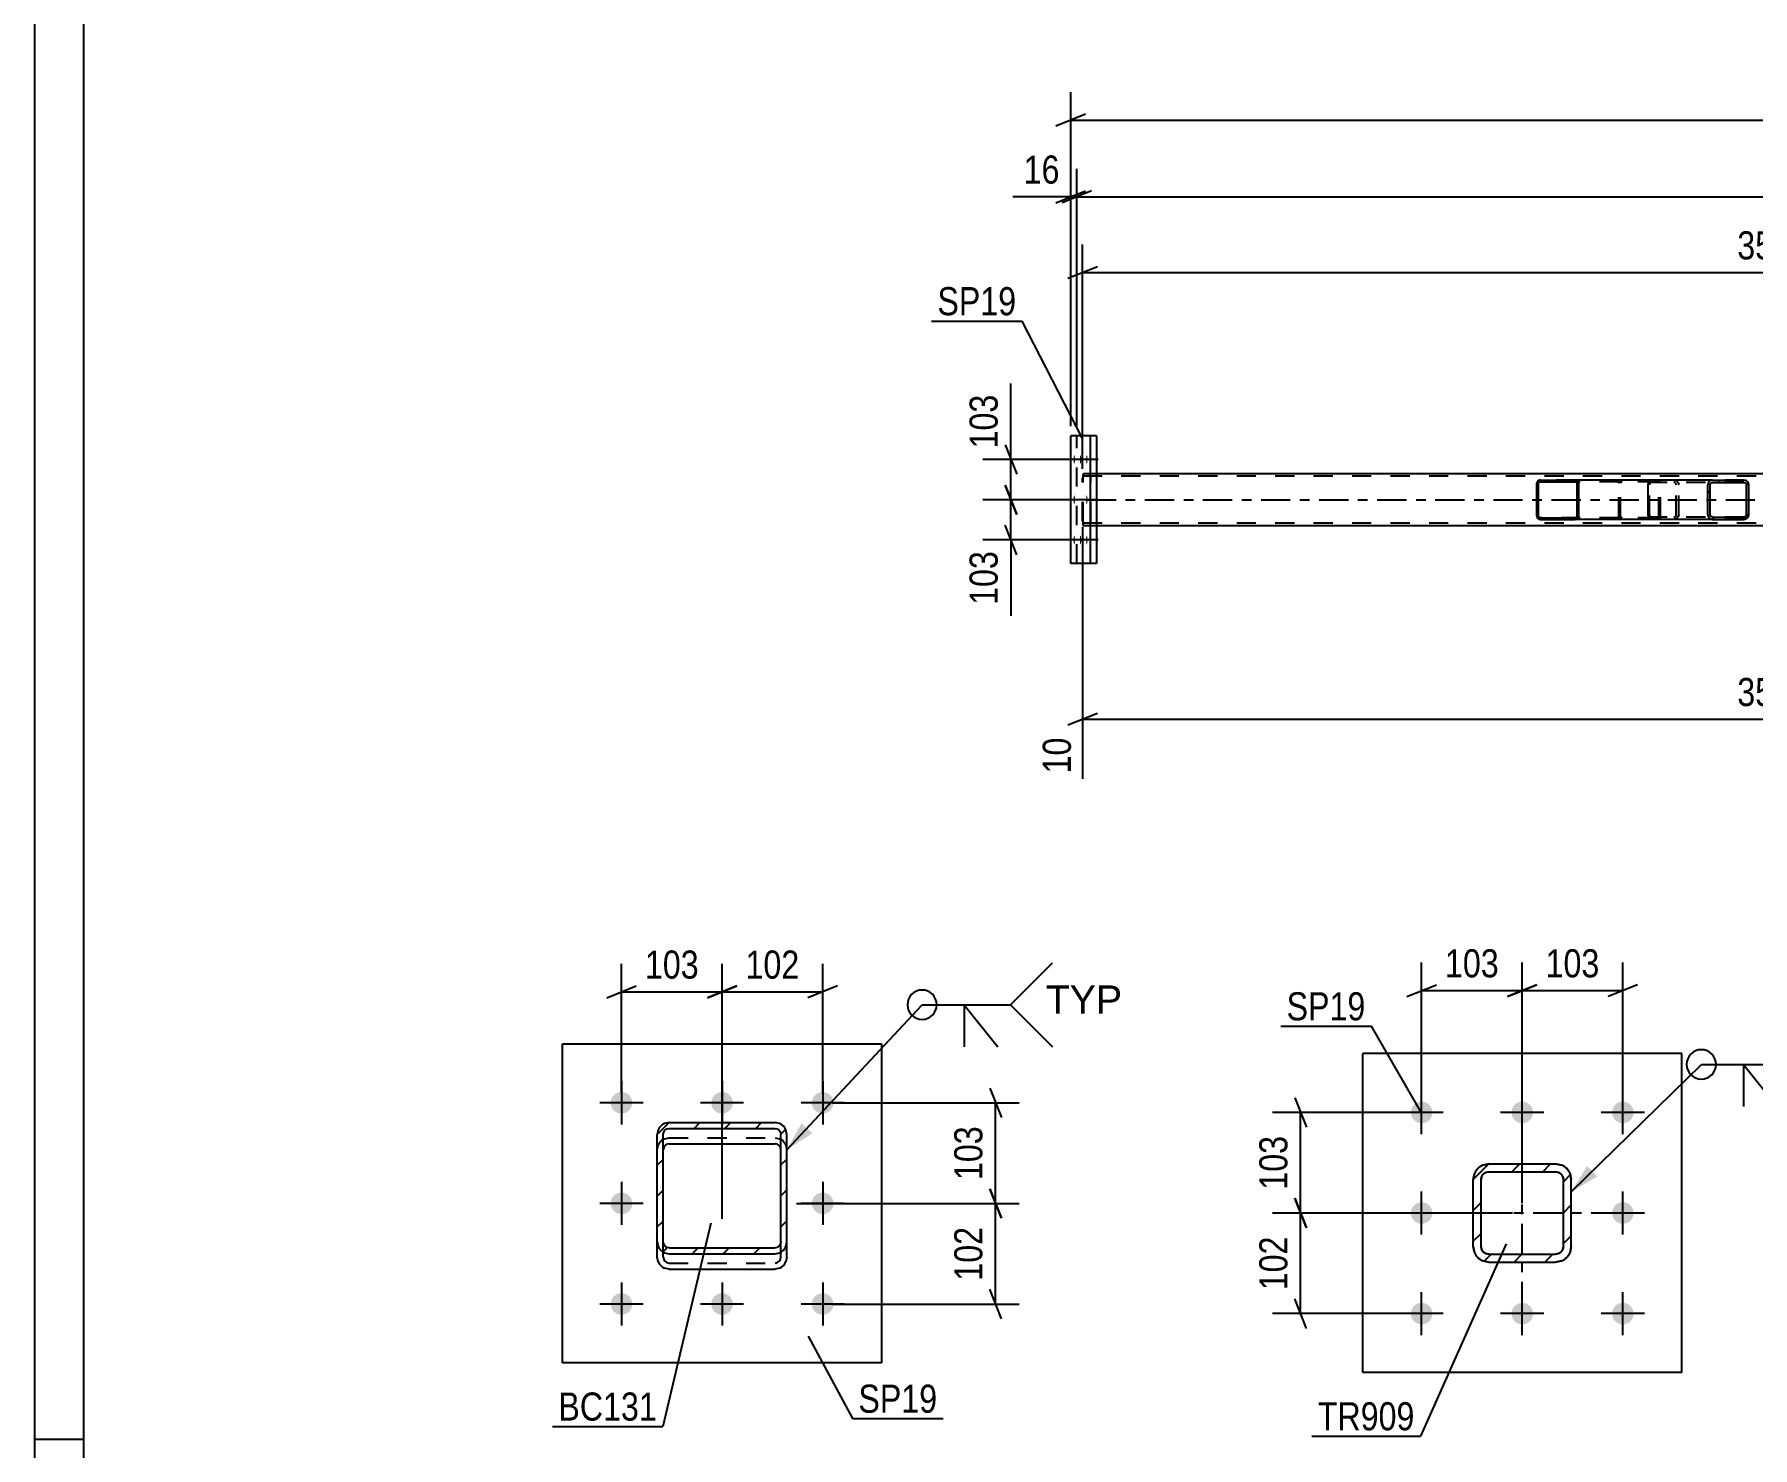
# Model space of a CAD drawing. Header units: millimetres. Extents: x 0 to 841, y 0 to 594.
# Drawn here: x 0 to 175.1, y 148.2 to 292.1 of the extents above; entities that cross this region are included whole.
import ezdxf

# ---------------------------------------------------------------- set-up
doc = ezdxf.new("R2010")
doc.units = ezdxf.units.MM
doc.linetypes.add('DXK_LINE_DOT2', pattern=[3.9198, 1.9599, -1.9599])
doc.linetypes.add('DXK_LINE_DOT3', pattern=[5.9187, 2.979, -0.9799, 0.9799, -0.9799])
doc.styles.add('Arial', font='ARIAL.TTF', dxfattribs={"height": 0.2})
doc.styles.add('Arial Narrow', font='ARIALN.TTF', dxfattribs={"height": 0.2})

# ---------------------------------------------------------------- blocks, each defined once
blk = doc.blocks.new('Unknown-814735430-1133')
at = {"color": 5, "linetype": 'Continuous'}
for p, q in [((0, 594), (0, 0)), ((5, 589), (5, 5)), ((5, 149), (0, 149))]:
    blk.add_line(p, q, dxfattribs=at)
blk = doc.blocks.new('Part-814735430-6944 - 6931')
at = {"color": 2, "linetype": 'Continuous'}
for p, q in [((167.85, 188.31), (135.35, 188.31)), ((135.35, 155.81), (135.35, 188.31)), ((167.85, 155.81), (167.85, 188.31)), ((167.85, 155.81), (135.35, 155.81))]:
    blk.add_line(p, q, dxfattribs=at)
blk = doc.blocks.new('Bolt-814735430-7050 - 6931')
at = {"linetype": 'Continuous'}
for points in [[(141.35, 181.21, -1), (141.35, 183.41, -1)], [(151.6, 181.21, -1), (151.6, 183.41, -1)], [(161.85, 181.21, -1), (161.85, 183.41, -1)], [(141.35, 170.96, -1), (141.35, 173.16, -1)], [(161.85, 170.96, -1), (161.85, 173.16, -1)], [(141.35, 160.71, -1), (141.35, 162.91, -1)], [(151.6, 160.71, -1), (151.6, 162.91, -1)], [(161.85, 160.71, -1), (161.85, 162.91, -1)]]:
    blk.add_hatch(color=1, dxfattribs=at).paths.add_polyline_path(points)
at = {"color": 1, "linetype": 'Continuous'}
for p, q in [((141.35, 180.11), (141.35, 184.51)), ((151.6, 180.11), (151.6, 184.51)), ((161.85, 180.11), (161.85, 184.51)), ((143.55, 182.31), (139.15, 182.31)), ((153.8, 182.31), (149.4, 182.31)), ((164.05, 182.31), (159.65, 182.31)), ((141.35, 169.86), (141.35, 174.26)), ((161.85, 169.86), (161.85, 174.26)), ((143.55, 172.06), (139.15, 172.06)), ((164.05, 172.06), (159.65, 172.06)), ((141.35, 159.61), (141.35, 164.01)), ((151.6, 159.61), (151.6, 164.01)), ((161.85, 159.61), (161.85, 164.01)), ((143.55, 161.81), (139.15, 161.81)), ((153.8, 161.81), (149.4, 161.81)), ((164.05, 161.81), (159.65, 161.81))]:
    blk.add_line(p, q, dxfattribs=at)
blk = doc.blocks.new('Part-814735430-7078 - 6931')
at = {"linetype": 'Continuous'}
h = blk.add_hatch(dxfattribs=at)
h.set_pattern_fill('', scale=0.7, style=0, pattern_type=0)
h.set_pattern_definition([(45, (148.196, 177.0604), (-1.57154, 1.57154), [])])
h.paths.add_polyline_path([(155, 177.06), (148.2, 177.06), (147.58, 176.94), (147.06, 176.59), (146.72, 176.07), (146.6, 175.46), (146.6, 168.66), (146.72, 168.05), (147.06, 167.53), (147.58, 167.18), (148.2, 167.06), (155, 167.06), (155.61, 167.18), (156.13, 167.53), (156.47, 168.05), (156.6, 168.66), (156.6, 175.46), (156.47, 176.07), (156.13, 176.59), (155.61, 176.94)])
h.paths.add_polyline_path([(155.74, 175.77), (155.8, 175.46), (155.8, 168.66), (155.74, 168.35), (155.56, 168.09), (155.3, 167.92), (155, 167.86), (148.2, 167.86), (147.89, 167.92), (147.63, 168.09), (147.46, 168.35), (147.4, 168.66), (147.4, 175.46), (147.46, 175.77), (147.63, 176.03), (147.89, 176.2), (148.2, 176.26), (155, 176.26), (155.3, 176.2), (155.56, 176.03)])
at = {"color": 7, "linetype": 'DXK_LINE_DOT3'}
for p, q in [((151.6, 162.06), (151.6, 182.06)), ((161.6, 172.06), (141.6, 172.06))]:
    blk.add_line(p, q, dxfattribs=at)
at = {"color": 7, "linetype": 'DXK_LINE_DOT2'}
for p, q in [((147.58, 176.94), (148.2, 177.06)), ((148.2, 177.06), (155, 177.06)), ((155, 177.06), (155.61, 176.94)), ((146.6, 175.46), (146.72, 176.07)), ((146.6, 168.66), (146.6, 175.46)), ((147.46, 175.77), (147.4, 175.46)), ((147.4, 168.66), (147.4, 175.46)), ((148.2, 176.26), (147.89, 176.2)), ((148.2, 176.26), (155, 176.26)), ((155.3, 176.2), (155, 176.26)), ((155.8, 175.46), (155.74, 175.77)), ((155.8, 168.66), (155.8, 175.46)), ((156.47, 176.07), (156.6, 175.46)), ((156.6, 168.66), (156.6, 175.46)), ((146.72, 168.05), (146.6, 168.66)), ((147.4, 168.66), (147.46, 168.35)), ((155.74, 168.35), (155.8, 168.66)), ((156.6, 168.66), (156.47, 168.05)), ((148.2, 167.06), (147.58, 167.18)), ((147.89, 167.92), (148.2, 167.86)), ((148.2, 167.86), (155, 167.86)), ((148.2, 167.06), (155, 167.06)), ((155, 167.86), (155.3, 167.92)), ((155.61, 167.18), (155, 167.06))]:
    blk.add_line(p, q, dxfattribs=at)
at = {"color": 2, "linetype": 'Continuous'}
for p, q in [((148.2, 177.06), (147.58, 176.94)), ((148.2, 177.06), (155, 177.06)), ((155.61, 176.94), (155, 177.06)), ((146.72, 176.07), (146.6, 175.46)), ((146.6, 168.66), (146.6, 175.46)), ((147.4, 175.46), (147.46, 175.77)), ((147.4, 168.66), (147.4, 175.46)), ((147.89, 176.2), (148.2, 176.26)), ((148.2, 176.26), (155, 176.26)), ((155, 176.26), (155.3, 176.2)), ((155.74, 175.77), (155.8, 175.46)), ((155.8, 168.66), (155.8, 175.46)), ((156.6, 175.46), (156.47, 176.07)), ((156.6, 168.66), (156.6, 175.46)), ((146.6, 168.66), (146.72, 168.05)), ((147.46, 168.35), (147.4, 168.66)), ((155.8, 168.66), (155.74, 168.35)), ((156.47, 168.05), (156.6, 168.66)), ((147.58, 167.18), (148.2, 167.06)), ((148.2, 167.86), (147.89, 167.92)), ((148.2, 167.86), (155, 167.86)), ((148.2, 167.06), (155, 167.06)), ((155.3, 167.92), (155, 167.86)), ((155, 167.06), (155.61, 167.18))]:
    blk.add_line(p, q, dxfattribs=at)
at = {"color": 7, "linetype": 'DXK_LINE_DOT2'}
for centre, radius, start, end in [((148.2, 175.46), 1.6, 112.5, 157.5), ((155, 175.46), 1.6, 22.5, 67.5), ((148.2, 175.46), 0.8, 112.5, 157.5), ((155, 175.46), 0.8, 22.5, 67.5), ((148.2, 168.66), 0.8, 202.5, 247.5), ((155, 168.66), 0.8, 292.5, 337.5), ((148.2, 168.66), 1.6, 202.5, 247.5), ((155, 168.66), 1.6, 292.5, 337.5)]:
    blk.add_arc(centre, radius, start, end, dxfattribs=at)
at = {"color": 2, "linetype": 'Continuous'}
for centre, radius, start, end in [((148.2, 175.46), 1.6, 112.5, 157.5), ((155, 175.46), 1.6, 22.5, 67.5), ((148.2, 175.46), 0.8, 112.5, 157.5), ((155, 175.46), 0.8, 22.5, 67.5), ((148.2, 168.66), 0.8, 202.5, 247.5), ((155, 168.66), 0.8, 292.5, 337.5), ((148.2, 168.66), 1.6, 202.5, 247.5), ((155, 168.66), 1.6, 292.5, 337.5)]:
    blk.add_arc(centre, radius, start, end, dxfattribs=at)
blk = doc.blocks.new('Part-814735430-2897 - 2738')
at = {"color": 2, "linetype": 'Continuous'}
for p, q in [((108.23, 251.23), (105.59, 251.23)), ((105.59, 238.23), (105.59, 251.23)), ((107.6, 238.23), (107.6, 251.23)), ((108.23, 251.23), (108.23, 238.23)), ((108.23, 238.23), (105.59, 238.23))]:
    blk.add_line(p, q, dxfattribs=at)
at = {"color": 7, "linetype": 'DXK_LINE_DOT2'}
blk.add_line((106.22, 238.23), (106.22, 251.23), dxfattribs=at)
blk = doc.blocks.new('Part-814735430-2899 - 2738')
at = {"linetype": 'Continuous'}
h = blk.add_hatch(dxfattribs=at)
h.set_pattern_fill('', scale=0.7, style=0, pattern_type=0)
h.set_pattern_definition([(45, (157.3194, 246.536), (-1.57154, 1.57154), [])])
h.paths.add_polyline_path([(157.35, 246.41), (157.32, 246.54), (157.25, 246.64), (157.14, 246.71), (157, 246.73), (153.43, 246.73), (153.3, 246.71), (153.19, 246.64), (153.11, 246.54), (153.09, 246.41), (153.09, 243.05), (153.11, 242.93), (153.19, 242.83), (153.3, 242.76), (153.43, 242.73), (157, 242.73), (157.14, 242.76), (157.25, 242.83), (157.32, 242.93), (157.35, 243.05)])
h.paths.add_polyline_path([(157.16, 242.99), (157.13, 242.94), (157.07, 242.91), (157, 242.89), (153.43, 242.89), (153.36, 242.91), (153.31, 242.94), (153.27, 242.99), (153.26, 243.05), (153.26, 246.41), (153.27, 246.47), (153.31, 246.53), (153.36, 246.56), (153.43, 246.57), (157, 246.57), (157.07, 246.56), (157.13, 246.53), (157.16, 246.47), (157.18, 246.41), (157.18, 243.05)])
at = {"color": 2, "linetype": 'Continuous'}
for p, q in [((153.11, 246.54), (153.09, 246.41)), ((153.09, 243.05), (153.09, 246.41)), ((153.26, 246.41), (153.27, 246.47)), ((153.26, 243.05), (153.26, 246.41)), ((153.27, 246.47), (153.31, 246.53)), ((153.43, 246.73), (153.3, 246.71)), ((153.31, 246.53), (153.36, 246.56)), ((153.36, 246.56), (153.43, 246.57)), ((153.43, 246.73), (157, 246.73)), ((153.43, 246.57), (157, 246.57)), ((164.7, 246.73), (157, 246.73)), ((157.14, 246.71), (157, 246.73)), ((157, 246.57), (157.07, 246.56)), ((157.07, 246.56), (157.13, 246.53)), ((157.13, 246.53), (157.16, 246.47)), ((157.16, 246.47), (157.18, 246.41)), ((157.18, 243.05), (157.18, 246.41)), ((157.35, 246.41), (157.32, 246.54)), ((157.35, 243.05), (157.35, 246.41)), ((153.09, 243.05), (153.11, 242.93)), ((153.27, 242.99), (153.26, 243.05)), ((153.31, 242.94), (153.27, 242.99)), ((153.3, 242.76), (153.43, 242.73)), ((153.36, 242.91), (153.31, 242.94)), ((153.43, 242.89), (153.36, 242.91)), ((153.43, 242.89), (157, 242.89)), ((153.43, 242.73), (157, 242.73)), ((157.07, 242.91), (157, 242.89)), ((157, 242.73), (157.14, 242.76)), ((164.7, 242.73), (157, 242.73)), ((157.13, 242.94), (157.07, 242.91)), ((157.16, 242.99), (157.13, 242.94)), ((157.18, 243.05), (157.16, 242.99)), ((157.32, 242.93), (157.35, 243.05))]:
    blk.add_line(p, q, dxfattribs=at)
at = {"color": 7, "linetype": 'DXK_LINE_DOT2'}
for p, q in [((157, 246.73), (153.43, 246.73)), ((165.35, 246.57), (153.43, 246.57)), ((161.44, 246.41), (161.46, 246.54)), ((161.44, 243.05), (161.44, 246.41)), ((161.62, 246.47), (161.61, 246.41)), ((161.61, 243.05), (161.61, 246.41)), ((161.66, 246.53), (161.62, 246.47)), ((161.65, 246.71), (161.78, 246.73)), ((161.66, 246.53), (161.67, 246.54)), ((161.67, 246.54), (161.71, 246.56)), ((161.71, 246.56), (161.78, 246.57)), ((165.35, 246.73), (164.7, 246.73)), ((165.35, 246.73), (165.48, 246.71)), ((165.42, 246.56), (165.35, 246.57)), ((165.47, 246.53), (165.42, 246.56)), ((165.51, 246.47), (165.47, 246.53)), ((165.52, 246.41), (165.51, 246.47)), ((165.52, 243.05), (165.52, 246.41)), ((165.67, 246.54), (165.69, 246.44)), ((165.69, 246.44), (165.69, 246.41)), ((165.69, 243.05), (165.69, 246.41)), ((165.35, 242.89), (153.43, 242.89)), ((157, 242.73), (153.43, 242.73)), ((161.46, 242.93), (161.44, 243.05)), ((161.61, 243.05), (161.62, 242.99)), ((161.62, 242.99), (161.66, 242.94)), ((161.78, 242.73), (161.65, 242.76)), ((161.66, 242.94), (161.67, 242.93)), ((161.67, 242.93), (161.71, 242.91)), ((161.71, 242.91), (161.78, 242.89)), ((165.35, 242.73), (164.7, 242.73)), ((165.35, 242.89), (165.42, 242.91)), ((165.48, 242.76), (165.35, 242.73)), ((165.42, 242.91), (165.47, 242.94)), ((165.47, 242.94), (165.51, 242.99)), ((165.51, 242.99), (165.52, 243.05)), ((165.69, 243.03), (165.67, 242.93)), ((165.69, 243.05), (165.69, 243.03))]:
    blk.add_line(p, q, dxfattribs=at)
at = {"color": 2, "linetype": 'Continuous'}
for centre, start, end in [((153.42, 246.4), 110.7583, 155.68), ((157.02, 246.4), 24.32, 69.2417), ((153.42, 243.07), 204.32, 249.2417), ((157.02, 243.07), 290.7583, 335.68)]:
    blk.add_arc(centre, 0.331, start, end, dxfattribs=at)
at = {"color": 7, "linetype": 'DXK_LINE_DOT2'}
for centre, start, end in [((161.77, 246.4), 110.7583, 155.6801), ((165.37, 246.4), 24.3199, 69.2417), ((161.77, 243.07), 204.3199, 249.2417), ((165.37, 243.07), 290.7583, 335.6801)]:
    blk.add_arc(centre, 0.331, start, end, dxfattribs=at)
blk = doc.blocks.new('Part-814735430-2900 - 2738')
at = {"linetype": 'Continuous'}
h = blk.add_hatch(dxfattribs=at)
h.set_pattern_fill('', scale=0.7, style=0, pattern_type=0)
h.set_pattern_definition([(45, (174.6518, 246.4372), (-1.57154, 1.57154), [])])
h.paths.add_polyline_path([(174.69, 246.25), (174.65, 246.44), (174.54, 246.59), (174.38, 246.7), (174.19, 246.73), (171, 246.73), (170.81, 246.7), (170.65, 246.59), (170.54, 246.44), (170.5, 246.25), (170.5, 243.21), (170.54, 243.03), (170.65, 242.87), (170.81, 242.77), (171, 242.73), (174.19, 242.73), (174.38, 242.77), (174.54, 242.87), (174.65, 243.03), (174.69, 243.21)])
h.paths.add_polyline_path([(174.42, 243.12), (174.37, 243.04), (174.28, 242.99), (174.19, 242.97), (171, 242.97), (170.91, 242.99), (170.83, 243.04), (170.77, 243.12), (170.75, 243.21), (170.75, 246.25), (170.77, 246.35), (170.83, 246.42), (170.91, 246.48), (171, 246.49), (174.19, 246.49), (174.28, 246.48), (174.37, 246.42), (174.42, 246.35), (174.44, 246.25), (174.44, 243.21)])
at = {"color": 2, "linetype": 'Continuous'}
for p, q in [((164.43, 246.25), (164.45, 246.44)), ((164.43, 243.21), (164.43, 246.25)), ((164.45, 246.44), (164.51, 246.59)), ((164.51, 246.59), (164.6, 246.7)), ((164.6, 246.7), (164.7, 246.73)), ((171, 246.73), (164.7, 246.73)), ((170.54, 246.44), (170.5, 246.25)), ((170.5, 243.21), (170.5, 246.25)), ((170.75, 246.25), (170.77, 246.35)), ((170.75, 243.21), (170.75, 246.25)), ((170.77, 246.35), (170.83, 246.42)), ((171, 246.73), (170.81, 246.7)), ((170.83, 246.42), (170.91, 246.48)), ((170.91, 246.48), (171, 246.49)), ((171, 246.73), (174.19, 246.73)), ((171, 246.49), (174.19, 246.49)), ((174.38, 246.7), (174.19, 246.73)), ((174.19, 246.49), (174.28, 246.48)), ((174.28, 246.48), (174.37, 246.42)), ((174.37, 246.42), (174.42, 246.35)), ((174.42, 246.35), (174.44, 246.25)), ((174.44, 243.21), (174.44, 246.25)), ((174.69, 246.25), (174.65, 246.44)), ((174.69, 243.21), (174.69, 246.25)), ((164.45, 243.03), (164.43, 243.21)), ((164.51, 242.87), (164.45, 243.03)), ((164.6, 242.77), (164.51, 242.87)), ((164.7, 242.73), (164.6, 242.77)), ((171, 242.73), (164.7, 242.73)), ((170.5, 243.21), (170.54, 243.03)), ((170.77, 243.12), (170.75, 243.21)), ((170.83, 243.04), (170.77, 243.12)), ((170.81, 242.77), (171, 242.73)), ((170.91, 242.99), (170.83, 243.04)), ((171, 242.97), (170.91, 242.99)), ((171, 242.97), (174.19, 242.97)), ((171, 242.73), (174.19, 242.73)), ((174.28, 242.99), (174.19, 242.97)), ((174.19, 242.73), (174.38, 242.77)), ((174.37, 243.04), (174.28, 242.99)), ((174.42, 243.12), (174.37, 243.04)), ((174.44, 243.21), (174.42, 243.12)), ((174.65, 243.03), (174.69, 243.21))]:
    blk.add_line(p, q, dxfattribs=at)
at = {"color": 7, "linetype": 'DXK_LINE_DOT2'}
for p, q in [((164.58, 246.35), (164.57, 246.25)), ((164.57, 243.21), (164.57, 246.25)), ((164.61, 246.42), (164.58, 246.35)), ((164.65, 246.48), (164.61, 246.42)), ((164.7, 246.49), (164.65, 246.48)), ((174.19, 246.49), (164.7, 246.49)), ((165.69, 246.49), (165.69, 246.73)), ((167.04, 246.73), (167.23, 246.7)), ((167.13, 246.48), (167.04, 246.49)), ((167.21, 246.42), (167.13, 246.48)), ((167.27, 246.35), (167.21, 246.42)), ((167.29, 246.25), (167.27, 246.35)), ((167.29, 243.21), (167.29, 246.25)), ((167.5, 246.44), (167.54, 246.25)), ((167.54, 243.21), (167.54, 246.25)), ((174.19, 246.73), (171, 246.73)), ((164.57, 243.21), (164.58, 243.12)), ((164.58, 243.12), (164.61, 243.04)), ((164.61, 243.04), (164.65, 242.99)), ((164.65, 242.99), (164.7, 242.97)), ((174.19, 242.97), (164.7, 242.97)), ((165.69, 242.73), (165.69, 242.97)), ((167.04, 242.97), (167.13, 242.99)), ((167.23, 242.77), (167.04, 242.73)), ((167.13, 242.99), (167.21, 243.04)), ((167.21, 243.04), (167.27, 243.12)), ((167.27, 243.12), (167.29, 243.21)), ((167.54, 243.21), (167.5, 243.03)), ((174.19, 242.73), (171, 242.73))]:
    blk.add_line(p, q, dxfattribs=at)
for centre, start, end in [((167.05, 246.24), 23.8494, 68.8059), ((167.05, 243.23), 291.1941, 336.1506)]:
    blk.add_arc(centre, 0.492, start, end, dxfattribs=at)
at = {"color": 2, "linetype": 'Continuous'}
for centre, start, end in [((170.99, 246.24), 111.1941, 156.1506), ((174.2, 246.24), 23.8494, 68.8059), ((170.99, 243.23), 203.8494, 248.8059), ((174.2, 243.23), 291.1941, 336.1506)]:
    blk.add_arc(centre, 0.492, start, end, dxfattribs=at)
blk = doc.blocks.new('Part-814735430-2967 - 2738')
at = {"color": 7, "linetype": 'DXK_LINE_DOT2'}
for p, q in [((106.82, 247.08), (106.81, 246.89)), ((106.81, 242.57), (106.81, 246.89)), ((106.83, 247.23), (106.82, 247.08)), ((106.86, 247.34), (106.83, 247.23)), ((106.85, 246.99), (106.86, 247.06)), ((106.85, 246.89), (106.85, 246.99)), ((106.85, 242.57), (106.85, 246.89)), ((106.89, 247.37), (106.86, 247.34)), ((106.86, 247.06), (106.87, 247.12)), ((106.87, 247.12), (106.89, 247.13)), ((108.23, 247.37), (106.89, 247.37)), ((771.23, 247.13), (106.89, 247.13)), ((107.59, 247.34), (107.56, 247.37)), ((107.56, 247.13), (107.58, 247.12)), ((107.58, 247.12), (107.59, 247.06)), ((107.62, 247.23), (107.59, 247.34)), ((107.59, 247.06), (107.6, 246.99)), ((107.6, 246.92), (107.6, 246.99)), ((107.6, 246.89), (107.6, 246.92)), ((107.6, 242.57), (107.6, 246.89)), ((107.63, 247.08), (107.62, 247.23)), ((107.64, 246.89), (107.63, 247.08)), ((107.64, 242.57), (107.64, 246.89)), ((106.81, 242.57), (106.82, 242.39)), ((106.82, 242.39), (106.83, 242.23)), ((106.83, 242.23), (106.86, 242.13)), ((106.85, 242.48), (106.85, 242.57)), ((106.86, 242.4), (106.85, 242.48)), ((106.87, 242.35), (106.86, 242.4)), ((106.86, 242.13), (106.89, 242.09)), ((106.89, 242.33), (106.87, 242.35)), ((771.23, 242.33), (106.89, 242.33)), ((108.23, 242.09), (106.89, 242.09)), ((107.58, 242.35), (107.56, 242.33)), ((107.56, 242.09), (107.59, 242.13)), ((107.59, 242.4), (107.58, 242.35)), ((107.6, 242.48), (107.59, 242.4)), ((107.59, 242.13), (107.62, 242.23)), ((107.6, 242.57), (107.6, 242.48)), ((107.62, 242.23), (107.63, 242.39)), ((107.63, 242.39), (107.64, 242.57))]:
    blk.add_line(p, q, dxfattribs=at)
at = {"color": 2, "linetype": 'Continuous'}
for p, q in [((246.71, 247.37), (108.23, 247.37)), ((246.71, 242.09), (108.23, 242.09))]:
    blk.add_line(p, q, dxfattribs=at)
at = {"color": 7, "linetype": 'DXK_LINE_DOT3'}
blk.add_line((107.23, 244.73), (771.23, 244.73), dxfattribs=at)
blk = doc.blocks.new('Bolt-814735430-3014 - 2738')
at = {"linetype": 'Continuous'}
for points in [[(106.03, 248.83), (106.02, 248.74), (106.02, 248.65), (106.01, 248.57), (106, 248.51), (105.99, 248.45), (105.98, 248.42), (105.96, 248.4), (105.95, 248.4), (105.94, 248.42), (105.92, 248.45), (105.91, 248.51), (105.9, 248.57), (105.9, 248.65), (105.89, 248.74), (105.89, 248.83), (105.89, 248.93), (105.9, 249.01), (105.9, 249.09), (105.91, 249.16), (105.92, 249.21), (105.94, 249.25), (105.95, 249.27), (105.96, 249.27), (105.98, 249.25), (105.99, 249.21), (106, 249.16), (106.01, 249.09), (106.02, 249.01), (106.02, 248.93)], [(106.66, 248.83), (106.66, 248.74), (106.66, 248.65), (106.65, 248.57), (106.64, 248.51), (106.63, 248.45), (106.61, 248.42), (106.6, 248.4), (106.59, 248.4), (106.57, 248.42), (106.56, 248.45), (106.55, 248.51), (106.54, 248.57), (106.53, 248.65), (106.53, 248.74), (106.53, 248.83), (106.53, 248.93), (106.53, 249.01), (106.54, 249.09), (106.55, 249.16), (106.56, 249.21), (106.57, 249.25), (106.59, 249.27), (106.6, 249.27), (106.61, 249.25), (106.63, 249.21), (106.64, 249.16), (106.65, 249.09), (106.66, 249.01), (106.66, 248.93)], [(107.3, 248.83), (107.3, 248.74), (107.29, 248.65), (107.28, 248.57), (107.28, 248.51), (107.26, 248.45), (107.25, 248.42), (107.24, 248.4), (107.22, 248.4), (107.21, 248.42), (107.2, 248.45), (107.18, 248.51), (107.17, 248.57), (107.17, 248.65), (107.16, 248.74), (107.16, 248.83), (107.16, 248.93), (107.17, 249.01), (107.17, 249.09), (107.18, 249.16), (107.2, 249.21), (107.21, 249.25), (107.22, 249.27), (107.24, 249.27), (107.25, 249.25), (107.26, 249.21), (107.28, 249.16), (107.28, 249.09), (107.29, 249.01), (107.3, 248.93)], [(106.03, 244.73), (106.02, 244.64), (106.02, 244.55), (106.01, 244.47), (106, 244.41), (105.99, 244.35), (105.98, 244.32), (105.96, 244.3), (105.95, 244.3), (105.94, 244.32), (105.92, 244.35), (105.91, 244.41), (105.9, 244.47), (105.9, 244.55), (105.89, 244.64), (105.89, 244.73), (105.89, 244.83), (105.9, 244.91), (105.9, 244.99), (105.91, 245.06), (105.92, 245.11), (105.94, 245.15), (105.95, 245.17), (105.96, 245.17), (105.98, 245.15), (105.99, 245.11), (106, 245.06), (106.01, 244.99), (106.02, 244.91), (106.02, 244.83)], [(107.3, 244.73), (107.3, 244.64), (107.29, 244.55), (107.28, 244.47), (107.28, 244.41), (107.26, 244.35), (107.25, 244.32), (107.24, 244.3), (107.22, 244.3), (107.21, 244.32), (107.2, 244.35), (107.18, 244.41), (107.17, 244.47), (107.17, 244.55), (107.16, 244.64), (107.16, 244.73), (107.16, 244.83), (107.17, 244.91), (107.17, 244.99), (107.18, 245.06), (107.2, 245.11), (107.21, 245.15), (107.22, 245.17), (107.24, 245.17), (107.25, 245.15), (107.26, 245.11), (107.28, 245.06), (107.28, 244.99), (107.29, 244.91), (107.3, 244.83)], [(106.03, 240.63), (106.02, 240.54), (106.02, 240.45), (106.01, 240.37), (106, 240.31), (105.99, 240.25), (105.98, 240.22), (105.96, 240.2), (105.95, 240.2), (105.94, 240.22), (105.92, 240.25), (105.91, 240.31), (105.9, 240.37), (105.9, 240.45), (105.89, 240.54), (105.89, 240.63), (105.89, 240.73), (105.9, 240.81), (105.9, 240.89), (105.91, 240.96), (105.92, 241.01), (105.94, 241.05), (105.95, 241.07), (105.96, 241.07), (105.98, 241.05), (105.99, 241.01), (106, 240.96), (106.01, 240.89), (106.02, 240.81), (106.02, 240.73)], [(106.66, 240.63), (106.66, 240.54), (106.66, 240.45), (106.65, 240.37), (106.64, 240.31), (106.63, 240.25), (106.61, 240.22), (106.6, 240.2), (106.59, 240.2), (106.57, 240.22), (106.56, 240.25), (106.55, 240.31), (106.54, 240.37), (106.53, 240.45), (106.53, 240.54), (106.53, 240.63), (106.53, 240.73), (106.53, 240.81), (106.54, 240.89), (106.55, 240.96), (106.56, 241.01), (106.57, 241.05), (106.59, 241.07), (106.6, 241.07), (106.61, 241.05), (106.63, 241.01), (106.64, 240.96), (106.65, 240.89), (106.66, 240.81), (106.66, 240.73)], [(107.3, 240.63), (107.3, 240.54), (107.29, 240.45), (107.28, 240.37), (107.28, 240.31), (107.26, 240.25), (107.25, 240.22), (107.24, 240.2), (107.22, 240.2), (107.21, 240.22), (107.2, 240.25), (107.18, 240.31), (107.17, 240.37), (107.17, 240.45), (107.16, 240.54), (107.16, 240.63), (107.16, 240.73), (107.17, 240.81), (107.17, 240.89), (107.18, 240.96), (107.2, 241.01), (107.21, 241.05), (107.22, 241.07), (107.24, 241.07), (107.25, 241.05), (107.26, 241.01), (107.28, 240.96), (107.28, 240.89), (107.29, 240.81), (107.3, 240.73)]]:
    blk.add_hatch(color=1, dxfattribs=at).paths.add_polyline_path(points)
at = {"color": 1, "linetype": 'Continuous'}
for p, q in [((107.1, 248.83), (103.82, 248.83)), ((107.74, 248.83), (104.46, 248.83)), ((108.38, 248.83), (105.1, 248.83)), ((107.1, 244.73), (103.82, 244.73)), ((108.38, 244.73), (105.1, 244.73)), ((107.1, 240.63), (103.82, 240.63)), ((107.74, 240.63), (104.46, 240.63)), ((108.38, 240.63), (105.1, 240.63))]:
    blk.add_line(p, q, dxfattribs=at)
blk = doc.blocks.new('Bolt-814735430-12525 - 12405')
at = {"linetype": 'Continuous'}
for points in [[(59.82, 182.19, -1), (59.82, 184.39, -1)], [(70.07, 182.19, -1), (70.07, 184.39, -1)], [(80.32, 182.19, -1), (80.32, 184.39, -1)], [(59.82, 171.94, -1), (59.82, 174.14, -1)], [(80.32, 171.94, -1), (80.32, 174.14, -1)], [(59.82, 161.69, -1), (59.82, 163.89, -1)], [(70.07, 161.69, -1), (70.07, 163.89, -1)], [(80.32, 161.69, -1), (80.32, 163.89, -1)]]:
    blk.add_hatch(color=1, dxfattribs=at).paths.add_polyline_path(points)
at = {"color": 1, "linetype": 'Continuous'}
for p, q in [((59.82, 185.49), (59.82, 181.09)), ((70.07, 185.49), (70.07, 181.09)), ((80.32, 185.49), (80.32, 181.09)), ((62.02, 183.29), (57.62, 183.29)), ((72.27, 183.29), (67.87, 183.29)), ((82.52, 183.29), (78.12, 183.29)), ((59.82, 175.24), (59.82, 170.84)), ((80.32, 175.24), (80.32, 170.84)), ((62.02, 173.04), (57.62, 173.04)), ((82.52, 173.04), (78.12, 173.04)), ((59.82, 164.99), (59.82, 160.59)), ((70.07, 164.99), (70.07, 160.59)), ((80.32, 164.99), (80.32, 160.59)), ((62.02, 162.79), (57.62, 162.79)), ((72.27, 162.79), (67.87, 162.79)), ((82.52, 162.79), (78.12, 162.79))]:
    blk.add_line(p, q, dxfattribs=at)
blk = doc.blocks.new('Part-814735430-12421 - 12405')
at = {"linetype": 'Continuous'}
h = blk.add_hatch(dxfattribs=at)
h.set_pattern_fill('', scale=0.7, style=0, pattern_type=0)
h.set_pattern_definition([(45, (64.674, 181.2724), (-1.57154, 1.57154), [])])
h.paths.add_polyline_path([(75.47, 181.27), (64.67, 181.27), (64.21, 181.18), (63.83, 180.92), (63.57, 180.52), (63.47, 180.06), (63.47, 169.13), (63.57, 168.66), (63.83, 168.27), (64.21, 168), (64.67, 167.91), (75.47, 167.91), (75.93, 168), (76.32, 168.27), (76.58, 168.66), (76.67, 169.13), (76.67, 180.06), (76.58, 180.52), (76.32, 180.92), (75.93, 181.18)])
h.paths.add_polyline_path([(76.03, 180.29), (76.07, 180.06), (76.07, 169.13), (76.03, 168.89), (75.9, 168.7), (75.7, 168.56), (75.47, 168.52), (64.67, 168.52), (64.44, 168.56), (64.25, 168.7), (64.12, 168.89), (64.07, 169.13), (64.07, 180.06), (64.12, 180.29), (64.25, 180.49), (64.44, 180.62), (64.67, 180.67), (75.47, 180.67), (75.7, 180.62), (75.9, 180.49)])
at = {"color": 2, "linetype": 'Continuous'}
for p, q in [((63.57, 180.52), (63.47, 180.06)), ((64.12, 180.29), (64.25, 180.49)), ((64.67, 181.27), (64.21, 181.18)), ((64.25, 180.49), (64.44, 180.62)), ((64.44, 180.62), (64.67, 180.67)), ((64.67, 181.27), (75.47, 181.27)), ((64.67, 180.67), (75.47, 180.67)), ((75.93, 181.18), (75.47, 181.27)), ((75.47, 180.67), (75.7, 180.62)), ((75.7, 180.62), (75.9, 180.49)), ((75.9, 180.49), (76.03, 180.29)), ((76.67, 180.06), (76.58, 180.52)), ((63.47, 169.13), (63.47, 180.06)), ((64.07, 180.06), (64.12, 180.29)), ((64.07, 169.13), (64.07, 180.06)), ((64.12, 178.73), (64.07, 178.5)), ((64.25, 178.93), (64.12, 178.73)), ((64.44, 179.06), (64.25, 178.93)), ((64.67, 179.11), (64.44, 179.06)), ((64.67, 179.11), (75.47, 179.11)), ((75.7, 179.06), (75.47, 179.11)), ((75.9, 178.93), (75.7, 179.06)), ((76.03, 178.73), (75.9, 178.93)), ((76.03, 180.29), (76.07, 180.06)), ((76.07, 178.5), (76.03, 178.73)), ((76.07, 169.13), (76.07, 180.06)), ((76.67, 169.13), (76.67, 180.06)), ((63.47, 167.57), (63.47, 169.13)), ((63.47, 169.13), (63.57, 168.66)), ((64.12, 168.89), (64.07, 169.13)), ((64.25, 168.7), (64.12, 168.89)), ((64.44, 168.56), (64.25, 168.7)), ((64.67, 168.52), (64.44, 168.56)), ((64.67, 168.52), (75.47, 168.52)), ((75.7, 168.56), (75.47, 168.52)), ((75.9, 168.7), (75.7, 168.56)), ((76.03, 168.89), (75.9, 168.7)), ((76.07, 169.13), (76.03, 168.89)), ((76.58, 168.66), (76.67, 169.13)), ((76.67, 167.57), (76.67, 169.13)), ((63.57, 167.1), (63.47, 167.57)), ((64.21, 168), (64.67, 167.91)), ((64.67, 166.35), (64.21, 166.45)), ((64.67, 167.91), (75.47, 167.91)), ((64.67, 166.35), (75.47, 166.35)), ((75.47, 167.91), (75.93, 168)), ((75.93, 166.45), (75.47, 166.35)), ((76.67, 167.57), (76.58, 167.1))]:
    blk.add_line(p, q, dxfattribs=at)
at = {"color": 7, "linetype": 'DXK_LINE_DOT2'}
for p, q in [((63.47, 169.13), (63.47, 180.06)), ((63.47, 178.5), (63.57, 178.97)), ((64.07, 167.57), (64.07, 180.06)), ((64.21, 179.62), (64.67, 179.72)), ((64.67, 179.72), (75.47, 179.72)), ((75.47, 179.72), (75.93, 179.62)), ((76.07, 167.57), (76.07, 180.06)), ((76.58, 178.97), (76.67, 178.5)), ((76.67, 169.13), (76.67, 180.06)), ((64.07, 167.57), (64.12, 167.34)), ((64.12, 167.34), (64.25, 167.14)), ((64.25, 167.14), (64.44, 167.01)), ((64.44, 167.01), (64.67, 166.96)), ((64.67, 166.96), (75.47, 166.96)), ((75.47, 166.96), (75.7, 167.01)), ((75.7, 167.01), (75.9, 167.14)), ((75.9, 167.14), (76.03, 167.34)), ((76.03, 167.34), (76.07, 167.57))]:
    blk.add_line(p, q, dxfattribs=at)
at = {"color": 7, "linetype": 'DXK_LINE_DOT3'}
blk.add_line((70.07, 171.48), (70.07, 174.59), dxfattribs=at)
at = {"color": 2, "linetype": 'Continuous'}
for centre, start, end in [((64.68, 180.07), 112.8504, 157.8474), ((75.46, 180.07), 22.1526, 67.1496), ((64.68, 169.12), 202.1526, 247.1496), ((75.46, 169.12), 292.8504, 337.8474), ((64.68, 167.56), 202.1526, 247.1496), ((75.46, 167.56), 292.8504, 337.8474)]:
    blk.add_arc(centre, 1.21, start, end, dxfattribs=at)
at = {"color": 7, "linetype": 'DXK_LINE_DOT2'}
for centre, start, end in [((64.68, 178.51), 112.8504, 157.8474), ((75.46, 178.51), 22.1526, 67.1496)]:
    blk.add_arc(centre, 1.21, start, end, dxfattribs=at)
blk = doc.blocks.new('Part-814735430-12425 - 12405')
at = {"color": 2, "linetype": 'Continuous'}
for p, q in [((53.82, 156.79), (53.82, 189.29)), ((53.82, 189.29), (86.32, 189.29)), ((86.32, 189.29), (86.32, 156.79)), ((86.32, 156.79), (53.82, 156.79))]:
    blk.add_line(p, q, dxfattribs=at)
blk = doc.blocks.new('StraightDimension-814735430-7132 - 6931')
at = {"color": 7, "linetype": 'Continuous'}
for p, q in [((141.35, 183.31), (141.35, 197.57)), ((151.6, 173.06), (151.6, 197.57)), ((139.85, 194.12), (142.85, 195.32)), ((141.35, 194.72), (151.6, 194.72)), ((153.1, 195.32), (150.1, 194.12))]:
    blk.add_line(p, q, dxfattribs=at)
at = {"color": 0}
blk.add_wipeout([(149.81, 195.47), (149.81, 199.67), (143.13, 199.67), (143.13, 195.47)], dxfattribs=at)
at = {"color": 3, "style": 'Arial Narrow'}
blk.add_text('103', height=2.863, dxfattribs=at).set_placement((143.73, 196.07))
blk = doc.blocks.new('StraightDimension-814735430-7114 - 6931')
at = {"color": 7, "linetype": 'Continuous'}
for p, q in [((140.35, 182.31), (126.17, 182.31)), ((128.42, 183.81), (129.62, 180.81)), ((129.02, 172.06), (129.02, 182.31)), ((129.62, 170.56), (128.42, 173.56)), ((150.6, 172.06), (126.17, 172.06))]:
    blk.add_line(p, q, dxfattribs=at)
at = {"color": 0}
blk.add_wipeout([(128.27, 180.53), (124.07, 180.53), (124.07, 173.84), (128.27, 173.84)], dxfattribs=at)
at = {"color": 3, "style": 'Arial Narrow'}
blk.add_text('103', height=2.863, rotation=90.0002, dxfattribs=at).set_placement((127.67, 174.44))
blk = doc.blocks.new('StraightDimension-814735430-7097 - 6931')
at = {"color": 7, "linetype": 'Continuous'}
for p, q in [((128.42, 173.56), (129.62, 170.56)), ((150.6, 172.06), (126.17, 172.06)), ((129.02, 161.81), (129.02, 172.06)), ((129.62, 160.31), (128.42, 163.31)), ((140.35, 161.81), (126.17, 161.81))]:
    blk.add_line(p, q, dxfattribs=at)
at = {"color": 0}
blk.add_wipeout([(128.27, 170.28), (124.07, 170.28), (124.07, 163.59), (128.27, 163.59)], dxfattribs=at)
at = {"color": 3, "style": 'Arial Narrow'}
blk.add_text('102', height=2.863, rotation=90.0002, dxfattribs=at).set_placement((127.67, 164.19))
blk = doc.blocks.new('StraightDimension-814735430-7149 - 6931')
at = {"color": 7, "linetype": 'Continuous'}
for p, q in [((151.6, 173.06), (151.6, 197.57)), ((161.85, 183.31), (161.85, 197.57)), ((150.1, 194.12), (153.1, 195.32)), ((151.6, 194.72), (161.85, 194.72)), ((163.35, 195.32), (160.35, 194.12))]:
    blk.add_line(p, q, dxfattribs=at)
at = {"color": 0}
blk.add_wipeout([(160.06, 195.47), (160.06, 199.67), (153.38, 199.67), (153.38, 195.47)], dxfattribs=at)
at = {"color": 3, "style": 'Arial Narrow'}
blk.add_text('103', height=2.863, dxfattribs=at).set_placement((153.98, 196.07))
blk = doc.blocks.new('StraightDimension-814735430-3119 - 2738')
at = {"color": 7, "linetype": 'Continuous'}
for p, q in [((105.59, 248.83), (96.65, 248.83)), ((98.9, 250.33), (100.1, 247.33)), ((99.5, 244.73), (99.5, 248.83)), ((100.1, 243.23), (98.9, 246.23)), ((104.96, 244.73), (96.65, 244.73))]:
    blk.add_line(p, q, dxfattribs=at)
at = {"color": 0}
blk.add_wipeout([(98.75, 256.04), (94.55, 256.04), (94.55, 249.36), (98.75, 249.36)], dxfattribs=at)
at = {"color": 7, "linetype": 'Continuous'}
blk.add_line((99.5, 248.83), (99.5, 256.57), dxfattribs=at)
blk.add_line((99.5, 248.83), (99.5, 256.57), dxfattribs=at)
at = {"color": 3, "style": 'Arial Narrow'}
blk.add_text('103', height=2.863, rotation=90.0002, dxfattribs=at).set_placement((98.15, 249.96))
blk = doc.blocks.new('StraightDimension-814735430-3106 - 2738')
at = {"color": 7, "linetype": 'Continuous'}
for p, q in [((98.9, 246.23), (100.1, 243.23)), ((104.96, 244.73), (96.65, 244.73)), ((99.5, 240.63), (99.5, 244.73)), ((100.1, 239.13), (98.9, 242.13)), ((105.59, 240.63), (96.65, 240.63))]:
    blk.add_line(p, q, dxfattribs=at)
at = {"color": 0}
blk.add_wipeout([(98.75, 240.11), (94.55, 240.11), (94.55, 233.42), (98.75, 233.42)], dxfattribs=at)
at = {"color": 7, "linetype": 'Continuous'}
blk.add_line((99.5, 240.63), (99.5, 232.9), dxfattribs=at)
blk.add_line((99.5, 240.63), (99.5, 232.9), dxfattribs=at)
at = {"color": 3, "style": 'Arial Narrow'}
blk.add_text('103', height=2.863, rotation=90.0002, dxfattribs=at).set_placement((98.15, 234.02))
blk = doc.blocks.new('StraightDimension-814735430-3152 - 2738')
at = {"color": 7, "linetype": 'Continuous'}
for p, q in [((105.59, 252.23), (105.59, 286.26)), ((107.09, 284.01), (104.09, 282.81)), ((105.59, 283.41), (782.09, 283.41))]:
    blk.add_line(p, q, dxfattribs=at)
blk = doc.blocks.new('StraightDimension-814735430-7458 - 2738')
at = {"color": 7, "linetype": 'Continuous'}
for p, q in [((106.22, 252.23), (106.22, 278.44)), ((107.72, 276.19), (104.72, 274.99)), ((106.22, 275.59), (781.45, 275.59))]:
    blk.add_line(p, q, dxfattribs=at)
blk = doc.blocks.new('StraightDimension-814735430-7459 - 2738')
at = {"color": 7, "linetype": 'Continuous'}
for p, q in [((105.59, 252.23), (105.59, 278.44)), ((106.22, 252.23), (106.22, 278.44)), ((104.09, 274.99), (107.09, 276.19)), ((107.72, 276.19), (104.72, 274.99)), ((105.59, 275.59), (106.22, 275.59))]:
    blk.add_line(p, q, dxfattribs=at)
at = {"color": 0}
blk.add_wipeout([(105.06, 276.34), (105.06, 280.54), (100.2, 280.54), (100.2, 276.34)], dxfattribs=at)
at = {"color": 7, "linetype": 'Continuous'}
blk.add_line((105.59, 275.59), (99.68, 275.59), dxfattribs=at)
blk.add_line((105.59, 275.59), (99.68, 275.59), dxfattribs=at)
at = {"color": 3, "style": 'Arial Narrow'}
blk.add_text('16', height=2.863, dxfattribs=at).set_placement((100.8, 276.94))
blk = doc.blocks.new('StraightDimension-814735430-12800 - 2738')
at = {"color": 7, "linetype": 'Continuous'}
for p, q in [((106.81, 247.89), (106.81, 270.72)), ((247.51, 256.77), (247.51, 270.72)), ((108.31, 268.47), (105.31, 267.27)), ((106.81, 267.87), (247.51, 267.87)), ((246.01, 267.27), (249.01, 268.47))]:
    blk.add_line(p, q, dxfattribs=at)
at = {"color": 0}
blk.add_wipeout([(181.42, 268.62), (181.42, 272.82), (172.91, 272.82), (172.91, 268.62)], dxfattribs=at)
at = {"color": 3, "style": 'Arial Narrow'}
blk.add_text('3518', height=2.863, dxfattribs=at).set_placement((173.51, 269.22))
blk = doc.blocks.new('StraightDimension-814735430-12888 - 2738')
at = {"color": 7, "linetype": 'Continuous'}
for p, q in [((106.81, 241.96), (106.81, 216.31)), ((247.51, 232.69), (247.51, 213.74)), ((108.31, 222.96), (105.31, 221.76)), ((106.81, 222.36), (247.51, 222.36)), ((246.01, 221.76), (249.01, 222.96))]:
    blk.add_line(p, q, dxfattribs=at)
at = {"color": 0}
blk.add_wipeout([(181.42, 223.11), (181.42, 227.31), (172.91, 227.31), (172.91, 223.11)], dxfattribs=at)
at = {"color": 0, "linetype": 'Continuous'}
for points in [[(106.21, 221.11), (102.01, 221.11), (102.01, 216.25), (106.21, 216.25)], [(246.91, 221.66), (242.71, 221.66), (242.71, 213.14), (246.91, 213.14)]]:
    blk.add_wipeout(points, dxfattribs=at)
at = {"color": 3, "style": 'Arial Narrow'}
blk.add_text('3518', height=2.863, dxfattribs=at).set_placement((173.51, 223.71))
at = {"color": 3, "linetype": 'Continuous', "style": 'Arial Narrow'}
for s, p in [('3507', (246.31, 213.74)), ('10', (105.61, 216.85))]:
    blk.add_text(s, height=2.863, rotation=90.0002, dxfattribs=at).set_placement(p)
blk = doc.blocks.new('StraightDimension-814735430-12931 - 12405')
at = {"color": 7, "linetype": 'Continuous'}
for p, q in [((70.07, 174.04), (70.07, 197.44)), ((80.32, 184.29), (80.32, 197.44)), ((68.57, 193.99), (71.57, 195.19)), ((70.07, 194.59), (80.32, 194.59)), ((81.82, 195.19), (78.82, 193.99))]:
    blk.add_line(p, q, dxfattribs=at)
at = {"color": 0}
blk.add_wipeout([(78.54, 195.34), (78.54, 199.54), (71.86, 199.54), (71.86, 195.34)], dxfattribs=at)
at = {"color": 3, "style": 'Arial Narrow'}
blk.add_text('102', height=2.863, dxfattribs=at).set_placement((72.46, 195.94))
blk = doc.blocks.new('StraightDimension-814735430-12932 - 12405')
at = {"color": 7, "linetype": 'Continuous'}
for p, q in [((59.82, 184.29), (59.82, 197.44)), ((70.07, 174.04), (70.07, 197.44)), ((58.32, 193.99), (61.32, 195.19)), ((59.82, 194.59), (70.07, 194.59)), ((71.57, 195.19), (68.57, 193.99))]:
    blk.add_line(p, q, dxfattribs=at)
at = {"color": 0}
blk.add_wipeout([(68.29, 195.34), (68.29, 199.54), (61.61, 199.54), (61.61, 195.34)], dxfattribs=at)
at = {"color": 3, "style": 'Arial Narrow'}
blk.add_text('103', height=2.863, dxfattribs=at).set_placement((62.21, 195.94))
blk = doc.blocks.new('StraightDimension-814735430-12958 - 12405')
at = {"color": 7, "linetype": 'Continuous'}
for p, q in [((97.34, 184.79), (98.54, 181.79)), ((81.32, 183.29), (100.34, 183.29)), ((97.94, 173.04), (97.94, 183.29)), ((98.54, 171.54), (97.34, 174.54)), ((77.67, 173.04), (100.34, 173.04))]:
    blk.add_line(p, q, dxfattribs=at)
at = {"color": 0}
blk.add_wipeout([(97.19, 181.5), (92.99, 181.5), (92.99, 174.82), (97.19, 174.82)], dxfattribs=at)
at = {"color": 3, "style": 'Arial Narrow'}
blk.add_text('103', height=2.863, rotation=90.0002, dxfattribs=at).set_placement((96.59, 175.42))
blk = doc.blocks.new('StraightDimension-814735430-12959 - 12405')
at = {"color": 7, "linetype": 'Continuous'}
for p, q in [((97.34, 174.54), (98.54, 171.54)), ((77.67, 173.04), (100.34, 173.04)), ((97.94, 162.79), (97.94, 173.04)), ((98.54, 161.29), (97.34, 164.29)), ((81.32, 162.79), (100.34, 162.79))]:
    blk.add_line(p, q, dxfattribs=at)
at = {"color": 0}
blk.add_wipeout([(97.19, 171.25), (92.99, 171.25), (92.99, 164.57), (97.19, 164.57)], dxfattribs=at)
at = {"color": 3, "style": 'Arial Narrow'}
blk.add_text('102', height=2.863, rotation=90.0002, dxfattribs=at).set_placement((96.59, 165.17))
blk = doc.blocks.new('Mark-814735430-6940 - 6931')
at = {"color": 0}
blk.add_wipeout([(135.63, 191.69), (135.63, 194.69), (127.59, 194.69), (127.59, 191.69)], dxfattribs=at)
blk.add_wipeout([(135.63, 191.69), (135.63, 194.69), (127.59, 194.69), (127.59, 191.69)], dxfattribs=at)
at = {"color": 30, "linetype": 'Continuous'}
for p in [(126.99, 191.09), (141.23, 182.43)]:
    blk.add_line(p, (136.23, 191.09), dxfattribs=at)
at = {"color": 3, "style": 'Arial Narrow'}
blk.add_text('SP19', height=2.863, dxfattribs=at).set_placement((127.59, 191.69))
blk = doc.blocks.new('Mark-814735430-7074 - 6931')
at = {"color": 0}
blk.add_wipeout([(140.64, 149.92), (140.64, 152.92), (130.77, 152.92), (130.77, 149.92)], dxfattribs=at)
blk.add_wipeout([(140.64, 149.92), (140.64, 152.92), (130.77, 152.92), (130.77, 149.92)], dxfattribs=at)
at = {"color": 30, "linetype": 'Continuous'}
for p in [(149.96, 168.91), (130.17, 149.32)]:
    blk.add_line(p, (141.24, 149.32), dxfattribs=at)
at = {"color": 3, "style": 'Arial Narrow'}
blk.add_text('TR909', height=2.863, dxfattribs=at).set_placement((130.77, 149.92))
blk = doc.blocks.new('WeldMark-814735430-7166 - 6931')
at = {"linetype": 'Continuous'}
blk.add_hatch(color=30, dxfattribs=at).paths.add_polyline_path([(159.26, 175.78), (156.6, 174.21), (158.21, 176.85)])
at = {"color": 30, "linetype": 'Continuous'}
for p, q in [((156.6, 174.21), (169.85, 187.2)), ((169.85, 187.2), (178.85, 187.2))]:
    blk.add_line(p, q, dxfattribs=at)
at = {"color": 3, "linetype": 'Continuous'}
for q in [(177.57, 182.92), (174.14, 182.92)]:
    blk.add_line((174.14, 187.2), q, dxfattribs=at)
for start, end in [(90, 270), (270, 90)]:
    blk.add_arc((169.85, 187.2), 1.5, start, end, dxfattribs=at)
at = {"color": 0, "linetype": 'Continuous'}
blk.add_wipeout([(190.23, 186.3), (190.23, 189.3), (182.45, 189.3), (182.45, 186.3)], dxfattribs=at)
blk.add_wipeout([(190.23, 186.3), (190.23, 189.3), (182.45, 189.3), (182.45, 186.3)], dxfattribs=at)
at = {"color": 3, "linetype": 'Continuous'}
for q in [(183.14, 191.49), (183.14, 182.92)]:
    blk.add_line((178.85, 187.2), q, dxfattribs=at)
at = {"color": 3, "linetype": 'Continuous', "style": 'Arial'}
blk.add_text('TYP', height=2.865, dxfattribs=at).set_placement((182.45, 186.3))
blk = doc.blocks.new('Mark-814735430-2893 - 2738')
at = {"color": 0}
blk.add_wipeout([(100.05, 263.53), (100.05, 266.53), (92.01, 266.53), (92.01, 263.53)], dxfattribs=at)
blk.add_wipeout([(100.05, 263.53), (100.05, 266.53), (92.01, 266.53), (92.01, 263.53)], dxfattribs=at)
at = {"color": 30, "linetype": 'Continuous'}
for p in [(91.41, 262.93), (106.79, 250.96)]:
    blk.add_line(p, (100.65, 262.93), dxfattribs=at)
at = {"color": 3, "style": 'Arial Narrow'}
blk.add_text('SP19', height=2.863, dxfattribs=at).set_placement((92.01, 263.53))
blk = doc.blocks.new('Mark-814735430-12977 - 12405')
at = {"color": 0}
blk.add_wipeout([(92, 151.71), (92, 154.71), (83.96, 154.71), (83.96, 151.71)], dxfattribs=at)
blk.add_wipeout([(92, 151.71), (92, 154.71), (83.96, 154.71), (83.96, 151.71)], dxfattribs=at)
at = {"color": 30, "linetype": 'Continuous'}
for p, q in [((78.84, 159.5), (83.36, 151.11)), ((83.36, 151.11), (92.6, 151.11))]:
    blk.add_line(p, q, dxfattribs=at)
at = {"color": 3, "style": 'Arial Narrow'}
blk.add_text('SP19', height=2.863, dxfattribs=at).set_placement((83.96, 151.71))
blk = doc.blocks.new('Mark-814735430-12974 - 12405')
at = {"color": 0}
blk.add_wipeout([(63.44, 150.91), (63.44, 153.91), (53.39, 153.91), (53.39, 150.91)], dxfattribs=at)
blk.add_wipeout([(63.44, 150.91), (63.44, 153.91), (53.39, 153.91), (53.39, 150.91)], dxfattribs=at)
at = {"color": 30, "linetype": 'Continuous'}
for p in [(68.93, 171.04), (52.79, 150.31)]:
    blk.add_line(p, (64.04, 150.31), dxfattribs=at)
at = {"color": 3, "style": 'Arial Narrow'}
blk.add_text('BC131', height=2.863, dxfattribs=at).set_placement((53.39, 150.91))
blk = doc.blocks.new('WeldMark-814735430-13001 - 12405')
at = {"linetype": 'Continuous'}
blk.add_hatch(color=30, dxfattribs=at).paths.add_polyline_path([(79.27, 180.18), (76.67, 178.5), (78.17, 181.21)])
at = {"color": 30, "linetype": 'Continuous'}
for p, q in [((76.67, 178.5), (90.45, 193.28)), ((90.45, 193.28), (99.45, 193.28))]:
    blk.add_line(p, q, dxfattribs=at)
at = {"color": 3, "linetype": 'Continuous'}
for q in [(98.16, 188.99), (94.74, 188.99)]:
    blk.add_line((94.74, 193.28), q, dxfattribs=at)
for start, end in [(90, 270), (270, 90)]:
    blk.add_arc((90.45, 193.28), 1.5, start, end, dxfattribs=at)
at = {"color": 0, "linetype": 'Continuous'}
blk.add_wipeout([(110.82, 192.38), (110.82, 195.38), (103.05, 195.38), (103.05, 192.38)], dxfattribs=at)
blk.add_wipeout([(110.82, 192.38), (110.82, 195.38), (103.05, 195.38), (103.05, 192.38)], dxfattribs=at)
at = {"color": 3, "linetype": 'Continuous'}
for q in [(103.74, 197.56), (103.74, 188.99)]:
    blk.add_line((99.45, 193.28), q, dxfattribs=at)
at = {"color": 3, "linetype": 'Continuous', "style": 'Arial'}
blk.add_text('TYP', height=2.865, dxfattribs=at).set_placement((103.05, 192.38))

msp = doc.modelspace()

# ---------------------------------------------------------------- block references
for name in ['Unknown-814735430-1133', 'Part-814735430-2897 - 2738', 'Bolt-814735430-3014 - 2738', 'Part-814735430-2967 - 2738', 'Part-814735430-2899 - 2738', 'Part-814735430-2900 - 2738', 'Part-814735430-12425 - 12405', 'Part-814735430-6944 - 6931', 'Bolt-814735430-12525 - 12405', 'Bolt-814735430-7050 - 6931', 'Part-814735430-12421 - 12405', 'Part-814735430-7078 - 6931']:
    msp.add_blockref(name, (0, 0))

# ---------------------------------------------------------------- next in the draw order: block references
for name in ['StraightDimension-814735430-3119 - 2738', 'StraightDimension-814735430-7132 - 6931', 'StraightDimension-814735430-12931 - 12405', 'Mark-814735430-12974 - 12405', 'Mark-814735430-12977 - 12405']:
    msp.add_blockref(name, (0, 0))

# ---------------------------------------------------------------- next in the draw order: block references
for name in ['StraightDimension-814735430-3152 - 2738', 'StraightDimension-814735430-3106 - 2738', 'StraightDimension-814735430-12932 - 12405', 'StraightDimension-814735430-12958 - 12405', 'StraightDimension-814735430-7114 - 6931']:
    msp.add_blockref(name, (0, 0))

# ---------------------------------------------------------------- next in the draw order: block references
for name in ['StraightDimension-814735430-7458 - 2738', 'StraightDimension-814735430-12888 - 2738', 'WeldMark-814735430-13001 - 12405', 'Mark-814735430-6940 - 6931', 'StraightDimension-814735430-12959 - 12405', 'StraightDimension-814735430-7097 - 6931']:
    msp.add_blockref(name, (0, 0))

# ---------------------------------------------------------------- next in the draw order: block references
for name in ['StraightDimension-814735430-7459 - 2738', 'StraightDimension-814735430-7149 - 6931', 'Mark-814735430-7074 - 6931']:
    msp.add_blockref(name, (0, 0))

# ---------------------------------------------------------------- next in the draw order: block references
for name in ['StraightDimension-814735430-12800 - 2738', 'WeldMark-814735430-7166 - 6931']:
    msp.add_blockref(name, (0, 0))

# ---------------------------------------------------------------- next in the draw order: block references
msp.add_blockref('Mark-814735430-2893 - 2738', (0, 0))

doc.saveas('drawing.dxf')
